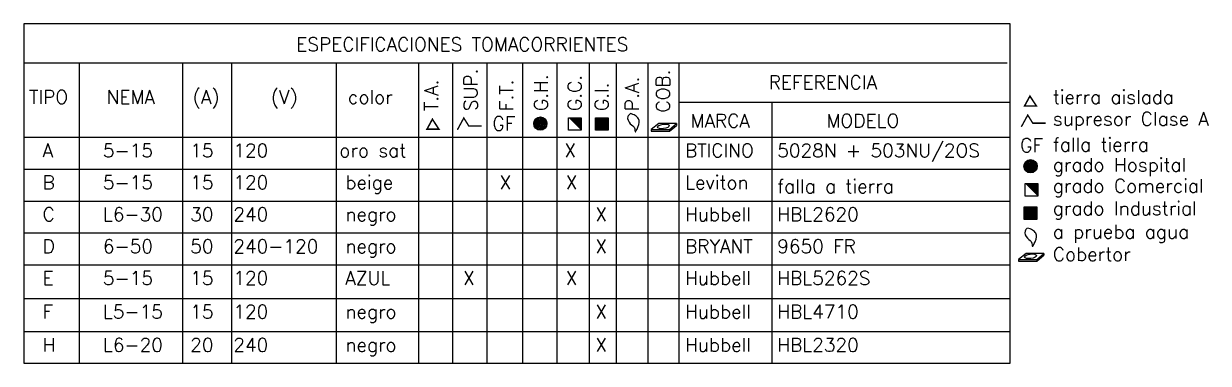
# Model space of a CAD drawing. Extents: x 622.2 to 679, y 643.6 to 685.6.
# Drawn here: x 657.99 to 679.04, y 660.47 to 666.51 of the extents above; entities that cross this region are included whole.
import ezdxf

# ---------------------------------------------------------------- set-up
doc = ezdxf.new("R2010")
doc.units = 0
doc.header["$LTSCALE"] = 0.5
doc.header["$MEASUREMENT"] = 0
doc.layers.add('ALUMBRADO', color=6, linetype='CONTINUOUS')
doc.layers.add('UNIFILAR', color=1, linetype='CONTINUOUS')
doc.styles.add('romans', font='romans.shx')

msp = doc.modelspace()

# ---------------------------------------------------------------- linework, layer by layer
at = {"layer": 'UNIFILAR', "color": 4}
for p, q in [((675.469, 665.802), (657.991, 665.802)), ((658.979, 665.802), (658.979, 660.465)), ((660.816, 665.802), (660.816, 660.465)), ((661.686, 665.802), (661.686, 660.465)), ((663.544, 665.802), (663.544, 660.465)), ((665.005, 665.802), (665.005, 660.465)), ((665.613, 665.802), (665.613, 660.465)), ((666.221, 665.802), (666.221, 660.465)), ((666.858, 665.802), (666.858, 660.465)), ((667.466, 665.802), (667.466, 660.465)), ((668.039, 665.802), (668.039, 660.465)), ((668.517, 665.802), (668.517, 660.465)), ((669.081, 665.802), (669.081, 660.465)), ((669.632, 665.802), (669.632, 660.465)), ((675.517, 665.106), (669.632, 665.106)), ((671.285, 665.106), (671.285, 660.465)), ((669.278, 664.729), (669.14, 664.625)), ((669.14, 664.625), (669.47, 664.625)), ((669.14, 664.625), (669.14, 664.596)), ((669.14, 664.596), (669.47, 664.596)), ((669.591, 664.729), (669.275, 664.729)), ((669.47, 664.625), (669.591, 664.729)), ((669.47, 664.596), (669.591, 664.699)), ((669.47, 664.625), (669.47, 664.596)), ((669.591, 664.729), (669.591, 664.699)), ((675.517, 664.481), (658.002, 664.481)), ((675.517, 663.913), (658.002, 663.913)), ((675.517, 663.346), (658.002, 663.346)), ((675.517, 662.778), (658.002, 662.778)), ((675.804, 662.417), (675.666, 662.313)), ((675.666, 662.313), (675.995, 662.313)), ((675.666, 662.313), (675.666, 662.284)), ((675.666, 662.284), (675.995, 662.284)), ((676.117, 662.417), (675.801, 662.417)), ((675.995, 662.313), (676.117, 662.417)), ((675.995, 662.284), (676.117, 662.388)), ((675.995, 662.313), (675.995, 662.284)), ((676.117, 662.417), (676.117, 662.388)), ((675.517, 662.211), (658.002, 662.211)), ((675.517, 661.612), (658.002, 661.612)), ((675.517, 661.024), (658.002, 661.024))]:
    msp.add_line(p, q, dxfattribs=at)
for points in [[(658.002, 666.508), (675.517, 666.508), (675.517, 660.465), (658.002, 660.465)], [(667.672, 664.835), (667.895, 664.835), (667.895, 664.611), (667.672, 664.611)], [(668.155, 664.835), (668.379, 664.835), (668.379, 664.611), (668.155, 664.611)], [(675.787, 663.663), (676.011, 663.663), (676.011, 663.439), (675.787, 663.439)], [(675.771, 663.247), (675.995, 663.247), (675.995, 663.024), (675.771, 663.024)]]:
    msp.add_lwpolyline(points, close=True, dxfattribs=at)
for points, const_width in [([(675.776, 665.043), (675.987, 665.043), (675.872, 665.219), (675.776, 665.043)], 0.027), ([(665.158, 664.631), (665.369, 664.631), (665.254, 664.808), (665.158, 664.631)], 0.027), ([(665.698, 664.62), (665.812, 664.83), (665.902, 664.686), (666.13, 664.686)], 0.0245), ([(675.719, 664.672), (675.833, 664.881), (675.923, 664.738), (676.151, 664.738)], 0.0245)]:
    msp.add_lwpolyline(points, dxfattribs=dict(at, const_width=const_width))
at = {"layer": 'UNIFILAR', "color": 3}
for centre in [(667.172, 664.73), (675.883, 663.971)]:
    msp.add_circle(centre, 0.118, dxfattribs=at)
at = {"layer": 'UNIFILAR', "color": 4}
for centre in [(669.358, 664.68), (675.884, 662.369)]:
    msp.add_ellipse(centre, major_axis=(-0.106, -0.014), ratio=0.370246, dxfattribs=at)
for points in [[(668.766, 664.906), (668.728, 664.855), (668.771, 664.728), (668.849, 664.639), (668.855, 664.584), (668.906, 664.666), (668.917, 664.816), (668.86, 664.872), (668.768, 664.908)], [(675.824, 662.869), (675.786, 662.819), (675.829, 662.691), (675.908, 662.602), (675.914, 662.547), (675.964, 662.629), (675.976, 662.779), (675.919, 662.835), (675.827, 662.872)]]:
    msp.add_spline(points, degree=3, dxfattribs=at)
at = {"layer": 'UNIFILAR', "color": 3}
for points in [[(667.054, 664.731), (667.06, 664.766), (667.208, 664.841)], [(667.241, 664.825), (667.269, 664.798), (667.055, 664.731)], [(667.055, 664.732), (667.268, 664.798), (667.285, 664.765)], [(667.056, 664.731), (667.209, 664.842), (667.243, 664.825)], [(667.056, 664.731), (667.137, 664.798), (667.145, 664.762)], [(667.06, 664.767), (667.077, 664.802), (667.209, 664.842)], [(667.06, 664.763), (667.06, 664.769), (667.2, 664.833)], [(667.079, 664.803), (667.103, 664.826), (667.207, 664.842)], [(667.104, 664.826), (667.136, 664.841), (667.205, 664.843)], [(667.114, 664.831), (667.2, 664.843), (667.217, 664.822)], [(667.137, 664.842), (667.171, 664.848), (667.21, 664.841)], [(667.054, 664.732), (667.284, 664.765), (667.291, 664.731)], [(667.054, 664.735), (667.058, 664.7), (667.204, 664.62)], [(667.054, 664.734), (667.283, 664.694), (667.291, 664.728)], [(667.238, 664.635), (667.267, 664.661), (667.055, 664.735)], [(667.055, 664.734), (667.266, 664.661), (667.284, 664.693)], [(667.056, 664.736), (667.205, 664.619), (667.239, 664.635)], [(667.056, 664.735), (667.135, 664.665), (667.144, 664.701)], [(667.058, 664.703), (667.059, 664.697), (667.196, 664.628)], [(667.059, 664.699), (667.075, 664.664), (667.205, 664.619)], [(667.077, 664.662), (667.1, 664.639), (667.203, 664.619)], [(667.1, 664.639), (667.132, 664.622), (667.201, 664.619)], [(667.102, 664.637), (667.137, 664.624), (667.136, 664.619)], [(667.107, 664.678), (667.188, 664.641), (667.173, 664.613)], [(667.111, 664.633), (667.196, 664.619), (667.214, 664.639)], [(667.133, 664.622), (667.167, 664.615), (667.206, 664.62)], [(667.135, 664.621), (667.172, 664.626), (667.173, 664.613)], [(667.17, 664.741), (667.274, 664.738), (667.256, 664.704)], [(667.172, 664.735), (667.29, 664.73), (667.29, 664.726)], [(667.173, 664.613), (667.173, 664.613), (667.173, 664.614), (667.173, 664.621)], [(667.173, 664.614), (667.173, 664.621), (667.206, 664.618)], [(675.765, 663.972), (675.771, 664.007), (675.919, 664.082)], [(675.765, 663.973), (675.995, 664.005), (676.002, 663.971)], [(675.765, 663.976), (675.769, 663.94), (675.915, 663.861)], [(675.765, 663.975), (675.994, 663.934), (676.002, 663.968)], [(675.953, 664.066), (675.98, 664.038), (675.766, 663.972)], [(675.766, 663.973), (675.98, 664.039), (675.996, 664.005)], [(675.949, 663.875), (675.978, 663.902), (675.766, 663.976)], [(675.766, 663.975), (675.977, 663.901), (675.995, 663.934)], [(675.767, 663.971), (675.92, 664.083), (675.954, 664.065)], [(675.767, 663.972), (675.848, 664.039), (675.856, 664.003)], [(675.767, 663.976), (675.916, 663.859), (675.95, 663.876)], [(675.767, 663.976), (675.846, 663.906), (675.855, 663.941)], [(675.77, 663.944), (675.77, 663.938), (675.907, 663.869)], [(675.77, 663.94), (675.786, 663.904), (675.916, 663.86)], [(675.771, 664.008), (675.788, 664.043), (675.92, 664.083)], [(675.771, 664.004), (675.771, 664.01), (675.911, 664.074)], [(675.79, 664.044), (675.814, 664.067), (675.918, 664.082)], [(675.815, 664.067), (675.847, 664.082), (675.916, 664.083)], [(675.825, 664.072), (675.911, 664.083), (675.928, 664.062)], [(675.848, 664.083), (675.882, 664.088), (675.921, 664.082)], [(675.881, 663.982), (675.985, 663.979), (675.967, 663.944)], [(675.883, 663.976), (676.001, 663.971), (676.001, 663.966)], [(675.788, 663.903), (675.811, 663.879), (675.914, 663.86)], [(675.812, 663.879), (675.843, 663.863), (675.912, 663.859)], [(675.813, 663.878), (675.848, 663.865), (675.847, 663.86)], [(675.818, 663.918), (675.899, 663.881), (675.884, 663.854)], [(675.822, 663.874), (675.907, 663.859), (675.925, 663.88)], [(675.844, 663.862), (675.878, 663.855), (675.917, 663.861)], [(675.847, 663.861), (675.883, 663.867), (675.885, 663.854)], [(675.885, 663.854), (675.885, 663.854), (675.884, 663.854), (675.884, 663.861)], [(675.884, 663.854), (675.884, 663.861), (675.917, 663.859)]]:
    msp.add_solid(points, dxfattribs=at)
at = {"layer": 'UNIFILAR', "color": 4}
for points in [[(667.672, 664.835), (667.895, 664.835), (667.895, 664.611)], [(668.155, 664.835), (668.379, 664.835), (668.379, 664.611)], [(668.155, 664.835), (668.379, 664.611), (668.155, 664.611)], [(675.787, 663.663), (676.011, 663.663), (676.011, 663.439)], [(675.771, 663.247), (675.995, 663.247), (675.995, 663.024)], [(675.771, 663.247), (675.995, 663.024), (675.771, 663.024)]]:
    msp.add_solid(points, dxfattribs=at)

# ---------------------------------------------------------------- texts
at = {"layer": 'ALUMBRADO', "color": 3, "style": 'romans'}
msp.add_text('ESPECIFICACIONES TOMACORRIENTES', height=0.24153, dxfattribs=at).set_placement((662.836, 666.02))
at = {"layer": 'UNIFILAR', "color": 3, "style": 'romans'}
for s, p in [('SUP.', (666.057, 664.954)), ('COB.', (669.471, 664.927)), ('T.A.', (665.357, 664.954)), ('F.T.', (666.691, 664.954)), ('G.H.', (667.303, 664.954)), ('G.C.', (667.901, 664.954)), ('G.I.', (668.384, 664.954)), ('P.A.', (668.92, 664.954))]:
    msp.add_text(s, height=0.2415, rotation=90, dxfattribs=at).set_placement(p)
for s, height, p in [('REFERENCIA', 0.2415, (671.23, 665.342)), ('TIPO', 0.2415, (658.087, 665.081)), ('NEMA', 0.2415, (659.464, 665.081)), ('(A)', 0.2415, (660.994, 665.081)), ('(V)', 0.2415, (662.384, 665.081)), ('color', 0.2415, (663.752, 665.081)), ('tierra aislada', 0.24153, (676.278, 665.082)), ('GF', 0.2453, (666.319, 664.608)), ('MARCA', 0.2415, (669.84, 664.659)), ('MODELO', 0.2415, (672.256, 664.659)), ('supresor Clase A', 0.24153, (676.278, 664.694)), ('A', 0.242, (658.327, 664.131)), ('5-15', 0.2415, (659.399, 664.131)), ('15', 0.2415, (660.951, 664.131)), ('120', 0.2415, (661.716, 664.131)), ('oro sat', 0.2415, (663.6, 664.131)), ('X', 0.242, (667.598, 664.131)), ('BTICINO', 0.2415, (669.744, 664.131)), ('5028N + 503NU/2OS', 0.24153, (671.382, 664.131)), ('GF', 0.2453, (675.696, 664.222)), ('falla tierra', 0.24153, (676.278, 664.236)), ('grado Hospital', 0.24153, (676.278, 663.876)), ('B', 0.242, (658.327, 663.563)), ('5-15', 0.2415, (659.399, 663.563)), ('15', 0.2415, (660.951, 663.563)), ('120', 0.2415, (661.716, 663.563)), ('beige', 0.2415, (663.708, 663.563)), ('X', 0.242, (666.447, 663.563)), ('X', 0.242, (667.622, 663.563)), ('Leviton', 0.2415, (669.744, 663.563)), ('falla a tierra', 0.24153, (671.382, 663.495)), ('grado Comercial', 0.24153, (676.278, 663.502)), ('grado Industrial', 0.24153, (676.278, 663.103)), ('C', 0.242, (658.327, 662.996)), ('L6-30', 0.2415, (659.399, 662.996)), ('30', 0.2415, (660.951, 662.996)), ('240', 0.2415, (661.716, 662.996)), ('negro', 0.2415, (663.708, 662.996)), ('X', 0.242, (668.15, 662.996)), ('Hubbell', 0.2415, (669.744, 662.996)), ('HBL2620', 0.2415, (671.382, 662.996)), ('a prueba agua', 0.24153, (676.278, 662.687)), ('D', 0.242, (658.327, 662.428)), ('6-50', 0.2415, (659.399, 662.428)), ('50', 0.2415, (660.951, 662.428)), ('240-120', 0.2415, (661.716, 662.428)), ('X', 0.242, (668.15, 662.428)), ('BRYANT', 0.2415, (669.744, 662.428)), ('9650 FR', 0.2415, (671.382, 662.428)), ('negro', 0.2415, (663.708, 662.428)), ('Cobertor', 0.2415, (676.278, 662.286)), ('E', 0.242, (658.327, 661.861)), ('5-15', 0.2415, (659.399, 661.861)), ('15', 0.2415, (660.951, 661.861)), ('120', 0.2415, (661.716, 661.861)), ('AZUL', 0.2415, (663.708, 661.861)), ('X', 0.242, (665.798, 661.861)), ('X', 0.242, (667.622, 661.861)), ('Hubbell', 0.2415, (669.744, 661.861)), ('HBL5262S', 0.2415, (671.382, 661.861)), ('F', 0.242, (658.327, 661.264)), ('L5-15', 0.2415, (659.399, 661.264)), ('15', 0.2415, (660.951, 661.264)), ('120', 0.2415, (661.716, 661.264)), ('negro', 0.2415, (663.708, 661.264)), ('X', 0.242, (668.15, 661.264)), ('Hubbell', 0.2415, (669.744, 661.264)), ('HBL4710', 0.2415, (671.382, 661.264)), ('H', 0.242, (658.327, 660.673)), ('L6-20', 0.2415, (659.399, 660.673)), ('20', 0.2415, (660.951, 660.673)), ('240', 0.2415, (661.716, 660.673)), ('negro', 0.2415, (663.708, 660.673)), ('X', 0.242, (668.15, 660.673)), ('Hubbell', 0.2415, (669.744, 660.673)), ('HBL2320', 0.2415, (671.382, 660.673))]:
    msp.add_text(s, height=height, dxfattribs=at).set_placement(p)

doc.saveas('drawing.dxf')
